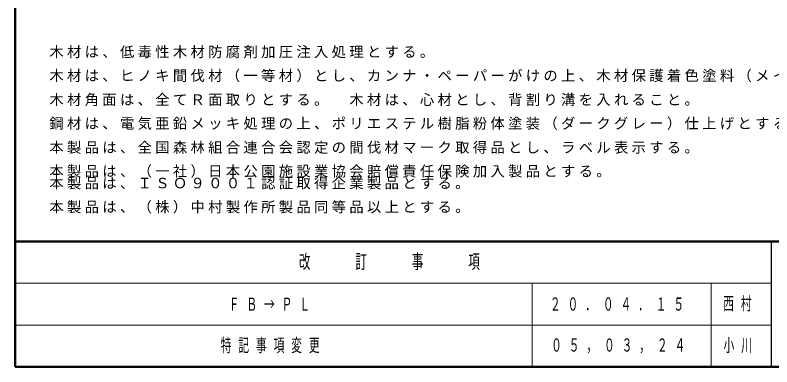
# Model space of a CAD drawing. Units: millimetres on the paper, scale 1:20. Extents: x -365 to 10, y -38 to 257.
# Drawn here: x -365 to -238.4, y 0 to 58.9 of the extents above; entities that cross this region are included whole.
import ezdxf

# ---------------------------------------------------------------- set-up
doc = ezdxf.new("R2010")
doc.units = ezdxf.units.MM
doc.layers.add('LY_1', color=7, linetype='Continuous', lineweight=25)
doc.layers.add('LY_2', color=7, linetype='Continuous', lineweight=13)
doc.styles.add('ＭＳ ゴシック', font='')
doc.styles.get('ＭＳ ゴシック').set_extended_font_data('MS Gothic')

msp = doc.modelspace()

# ---------------------------------------------------------------- linework, layer by layer
at = {"layer": 'LY_2', "lineweight": 50}
for p, q in [((-365, 257), (-365, 0)), ((-365, 21), (0, 21)), ((-365, 0), (0, 0))]:
    msp.add_line(p, q, dxfattribs=at)
at = {"layer": 'LY_2', "color": 211, "lineweight": 25}
msp.add_line((-238.5, 21), (-238.5, 0), dxfattribs=at)
at = {"layer": 'LY_2'}
for p, q in [((-365, 14), (-238.5, 14)), ((-278.5, 14), (-278.5, 0)), ((-248.5, 14), (-248.5, 0)), ((-365, 7), (-238.5, 7))]:
    msp.add_line(p, q, dxfattribs=at)

# ---------------------------------------------------------------- texts
at = {"layer": 'LY_1', "style": 'ＭＳ ゴシック'}
for s, insert, char_height, attachment_point in [('\\T1.23;木材は、低毒性木材防腐剤加圧注入処理とする。', (-359.273, 51.654), 1.76, 7), ('\\T1.23;木材は、ヒノキ間伐材（一等材）とし、カンナ・ペーパーがけの上、木材保護着色塗料（メイプル）塗装仕上げとする。', (-359.273, 47.654), 1.76, 7), ('\\T1.23;木材角面は、全てＲ面取りとする。\u3000木材は、心材とし、背割り溝を入れること。', (-359.273, 43.654), 1.76, 7), ('\\T1.23;鋼材は、電気亜鉛メッキ処理の上、ポリエステル樹脂粉体塗装（ダークグレー）仕上げとする。', (-359.273, 39.654), 1.76, 7), ('\\T1.23;本製品は、全国森林組合連合会認定の間伐材マーク取得品とし、ラベル表示する。', (-359.273, 35.654), 1.76, 7), ('\\T1.23;本製品は、（一社）日本公園施設業協会賠償責任保険加入製品とする。', (-359.273, 31.654), 1.76, 7), ('\\T1.23;本製品は、ＩＳＯ９００１認証取得企業製品とする。', (-359.273, 31.654), 1.76, 1), ('\\T1.23;本製品は、（株）中村製作所製品同等品以上とする。', (-359.273, 27.654), 1.76, 1), ('\\T1.64;\\W0.6;ＦＢ→ＰＬ', (-329.25, 10.5), 2.199, 4), ('\\T1.64;\\W0.6;２０．０４．１５', (-275.5, 10.5), 2.199, 4), ('\\T1.64;\\W0.6;西村', (-246.5, 10.5), 2.199, 4), ('\\T1.64;\\W0.6;特記事項変更', (-321.75, 3.5), 2.199, 5), ('\\T1.64;\\W0.6;０５，０３，２４', (-263.5, 3.5), 2.199, 5), ('\\T1.64;\\W0.6;小川', (-243.5, 3.5), 2.199, 5)]:
    msp.add_mtext(s, dxfattribs=dict(at, insert=insert, char_height=char_height, attachment_point=attachment_point))
at = {"layer": 'LY_2', "color": 4, "insert": (-301.75, 17.5), "char_height": 2.346, "attachment_point": 5, "style": 'ＭＳ ゴシック'}
msp.add_mtext('\\T1.64;\\W0.6;改\u3000\u3000訂\u3000\u3000事\u3000\u3000項', dxfattribs=at)

doc.saveas('drawing.dxf')
